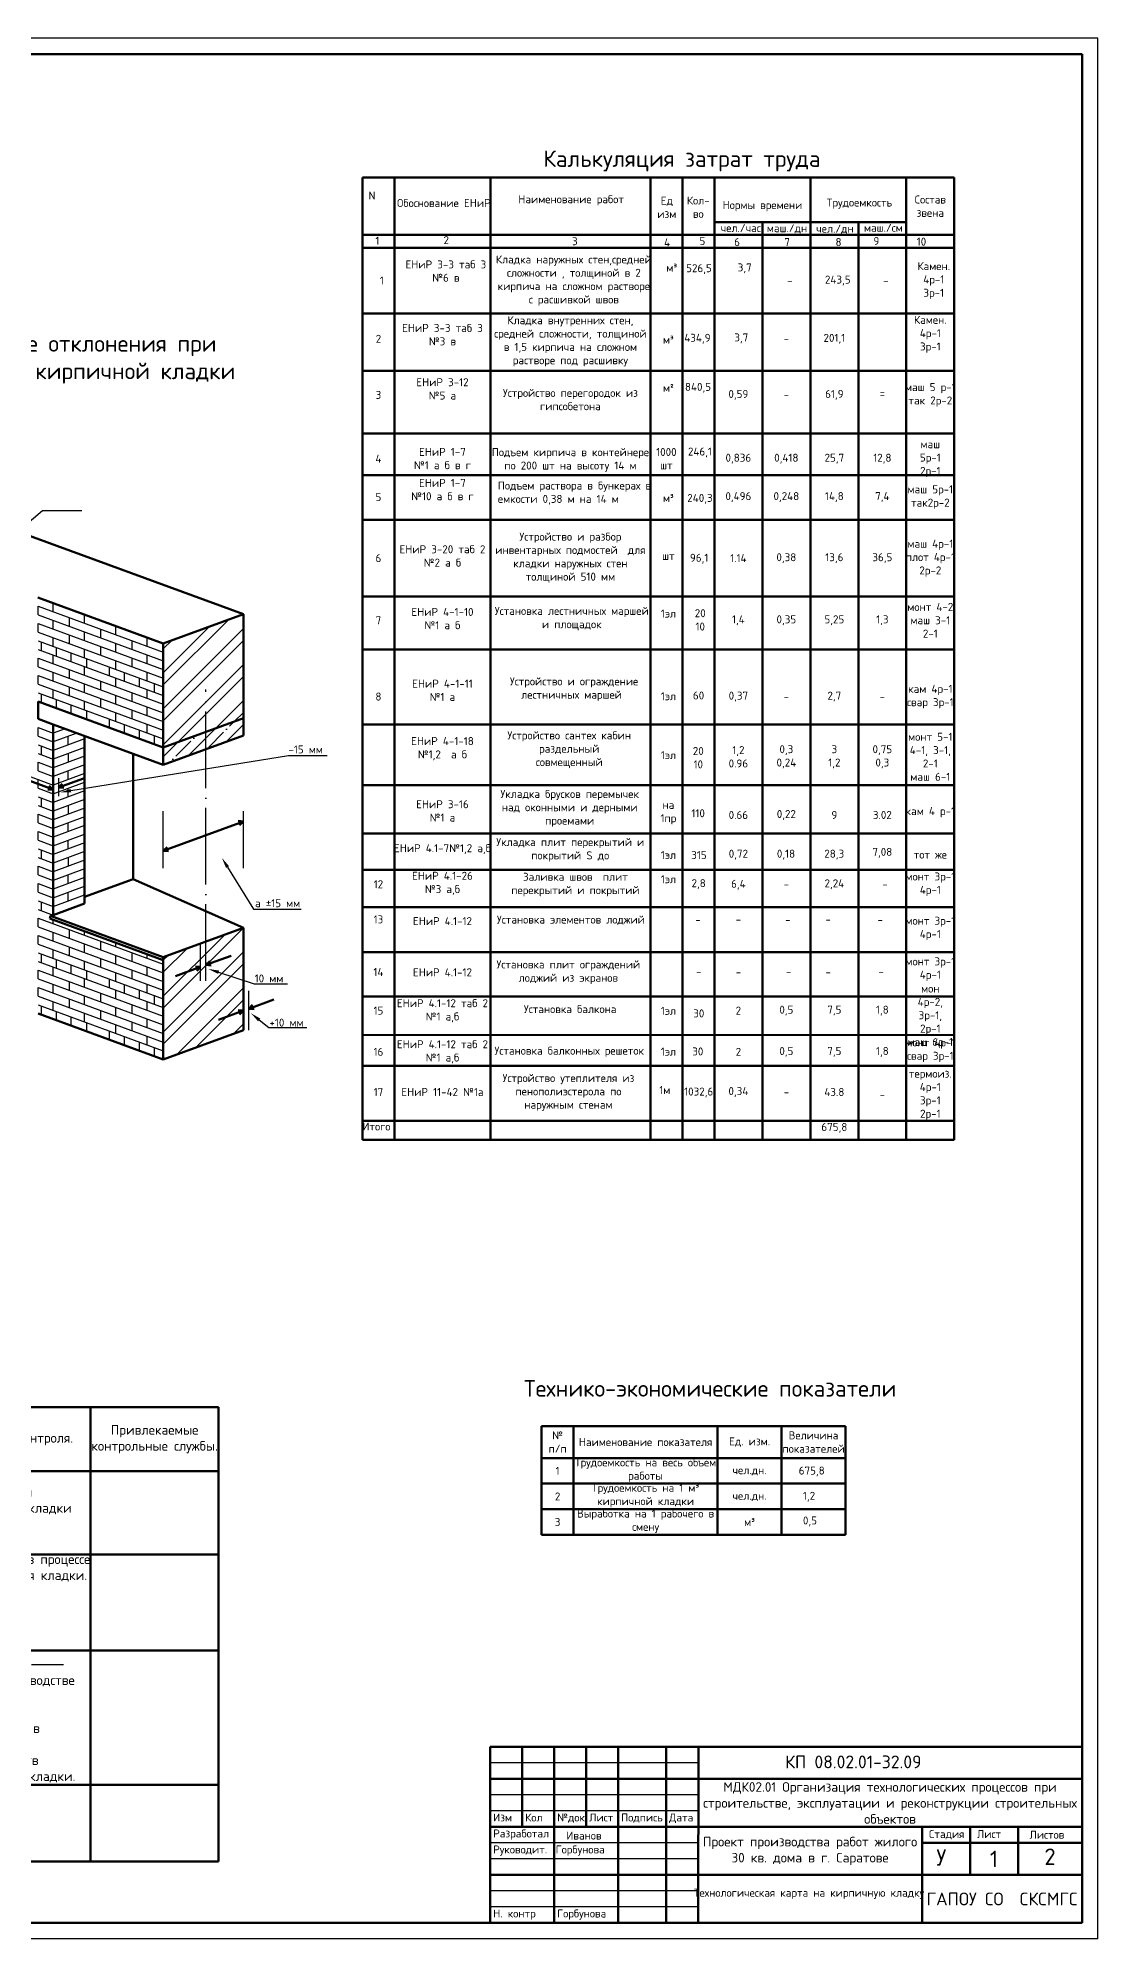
# Model space of a CAD drawing. Header units: millimetres. Extents: x 1612 to 3384, y 1003 to 1844.
# Drawn here: x 2121 to 2453, y 1162 to 1756 of the extents above; entities that cross this region are included whole.
import ezdxf
from ezdxf import colors
from ezdxf.entities.mleader import LeaderData, LeaderLine
from ezdxf.math import Vec2, Vec3

# ---------------------------------------------------------------- set-up
doc = ezdxf.new("R2010")
doc.units = ezdxf.units.MM
doc.linetypes.add('ACAD_ISO04W100', pattern=[30, 24, -3, 0, -3])
doc.styles.add('стиль3', font='isocpeur.ttf')

msp = doc.modelspace()

# ---------------------------------------------------------------- hatches: boundary and pattern name
h = msp.add_hatch()
h.set_pattern_fill('ANSI32', color=256, scale=0.8333, angle=360)
h.set_pattern_definition([(45, (-208.853, 614.168), (-5.612436, 5.612436), []), (45, (-205.112, 614.168), (-5.612436, 5.612436), [])])
h.paths.add_polyline_path([(2160.38, 1567.07), (2160.38, 1534.57), (2185.43, 1543.73), (2185.43, 1576.23)])
h.paths.add_polyline_path([(2185.43, 1478.16), (2160.38, 1469), (2160.38, 1437.08), (2185.43, 1446.23)])
h = msp.add_hatch()
h.set_pattern_fill('ANSI35', color=256, scale=0.8333, angle=360)
h.set_pattern_definition([(45, (-208.8533, 614.1677), (-3.741624, 3.741624), []), (45, (-205.1117, 614.1677), (-3.741624, 3.741624), [6.614319, -1.322864, 0, -1.322864])])
h.paths.add_polyline_path([(2160.38, 1534.57), (2160.38, 1529.16), (2185.43, 1538.31), (2185.43, 1543.73)])

# ---------------------------------------------------------------- linework, layer by layer
for p, q in [((2452.53, 1756.22), (1611.53, 1756.22)), ((2452.53, 1162.22), (2452.53, 1756.22)), ((2332.62, 1710.67), (2332.62, 1411.88)), ((2332.62, 1690.67), (2347.62, 1690.67)), ((2121.25, 1578.67), (2160.38, 1564.36)), ((2121.25, 1575.96), (2121.25, 1578.67)), ((2121.25, 1575.96), (2160.38, 1561.65)), ((2125.95, 1576.95), (2125.95, 1579.66)), ((2125.95, 1571.53), (2125.95, 1574.24)), ((2131.03, 1572.38), (2131.03, 1575.09)), ((2135.73, 1573.37), (2135.73, 1576.08)), ((2121.25, 1573.25), (2160.38, 1558.95)), ((2121.25, 1570.54), (2121.25, 1573.25)), ((2121.25, 1570.54), (2160.38, 1556.24)), ((2125.95, 1566.12), (2125.95, 1568.83)), ((2131.03, 1566.97), (2131.03, 1569.67)), ((2135.73, 1567.96), (2135.73, 1570.67)), ((2140.82, 1568.81), (2140.82, 1571.51)), ((2145.51, 1569.8), (2145.51, 1572.51)), ((2155.3, 1566.22), (2155.3, 1568.93)), ((2121.25, 1567.83), (2160.38, 1553.53)), ((2121.25, 1565.13), (2160.38, 1550.82)), ((2121.25, 1562.42), (2160.38, 1548.11)), ((2121.25, 1559.71), (2121.25, 1562.42)), ((2122.3, 1564.74), (2122.3, 1567.45)), ((2125.95, 1560.7), (2125.95, 1563.41)), ((2127.04, 1563.01), (2127.04, 1565.72)), ((2131.55, 1561.36), (2131.55, 1564.07)), ((2135.73, 1562.54), (2135.73, 1565.25)), ((2136.51, 1559.55), (2136.51, 1562.26)), ((2140.82, 1563.39), (2140.82, 1566.1)), ((2145.51, 1564.38), (2145.51, 1567.09)), ((2150.6, 1565.23), (2150.6, 1567.94)), ((2150.6, 1559.81), (2150.6, 1562.52)), ((2155.3, 1560.81), (2155.3, 1563.51)), ((2160.38, 1561.65), (2160.38, 1564.36)), ((2121.25, 1559.71), (2160.38, 1545.4)), ((2121.25, 1557), (2160.38, 1542.7)), ((2121.25, 1554.29), (2121.25, 1557)), ((2125.95, 1555.28), (2125.95, 1557.99)), ((2131.03, 1556.13), (2131.03, 1558.84)), ((2135.73, 1557.13), (2135.73, 1559.83)), ((2143.56, 1556.97), (2143.56, 1559.68)), ((2145.51, 1558.97), (2145.51, 1561.67)), ((2148.25, 1555.26), (2148.25, 1557.96)), ((2155.3, 1555.39), (2155.3, 1558.1)), ((2160.38, 1556.24), (2160.38, 1558.95)), ((2121.25, 1554.29), (2160.38, 1539.99)), ((2121.25, 1551.58), (2160.38, 1537.28)), ((2122.3, 1548.49), (2122.3, 1551.2)), ((2125.95, 1549.87), (2125.95, 1552.58)), ((2131.03, 1550.72), (2131.03, 1553.43)), ((2135.73, 1551.71), (2135.73, 1554.42)), ((2140.82, 1552.56), (2140.82, 1555.27)), ((2145.51, 1553.55), (2145.51, 1556.26)), ((2145.51, 1548.13), (2145.51, 1550.84)), ((2150.6, 1548.98), (2150.6, 1551.69)), ((2152.95, 1553.54), (2152.95, 1556.25)), ((2155.3, 1549.97), (2155.3, 1552.68)), ((2157.64, 1551.82), (2157.64, 1554.53)), ((2127.04, 1546.76), (2127.04, 1549.47)), ((2131.55, 1545.11), (2131.55, 1547.82)), ((2135.73, 1546.29), (2135.73, 1549)), ((2136.51, 1543.3), (2136.51, 1546.01)), ((2140.82, 1547.14), (2140.82, 1549.85)), ((2145.51, 1542.72), (2145.51, 1545.42)), ((2150.6, 1543.56), (2150.6, 1546.27)), ((2155.3, 1544.56), (2155.3, 1547.26)), ((2160.38, 1545.4), (2160.38, 1548.11)), ((2121.25, 1540.75), (2125.95, 1539.04)), ((2121.25, 1538.04), (2121.25, 1540.75)), ((2129.65, 1540.39), (2125.95, 1539.04)), ((2133.35, 1539.04), (2125.95, 1536.33)), ((2143.56, 1540.72), (2143.56, 1543.43)), ((2148.25, 1539.01), (2148.25, 1541.71)), ((2152.95, 1537.29), (2152.95, 1540)), ((2155.3, 1539.14), (2155.3, 1541.85)), ((2160.38, 1539.99), (2160.38, 1542.7)), ((2096.52, 1533.51), (2121.25, 1524.5)), ((2121.25, 1538.04), (2125.95, 1536.33)), ((2121.25, 1535.34), (2125.95, 1533.62)), ((2121.25, 1532.63), (2125.95, 1530.91)), ((2122.3, 1532.24), (2122.3, 1534.95)), ((2135.73, 1537.2), (2125.95, 1533.62)), ((2135.73, 1534.49), (2125.95, 1530.91)), ((2130.64, 1535.34), (2130.64, 1538.04)), ((2130.64, 1532.63), (2130.64, 1529.92)), ((2157.64, 1535.57), (2157.64, 1538.28)), ((2121.25, 1529.92), (2125.95, 1528.2)), ((2121.25, 1527.21), (2121.25, 1529.92)), ((2121.25, 1527.21), (2125.95, 1525.49)), ((2135.73, 1531.78), (2125.95, 1528.2)), ((2135.73, 1529.07), (2125.95, 1525.49)), ((2130.64, 1524.5), (2130.64, 1527.21)), ((2121.25, 1524.5), (2125.95, 1522.79)), ((2121.25, 1521.79), (2121.25, 1524.5)), ((2121.25, 1521.79), (2125.95, 1520.08)), ((2135.73, 1526.36), (2125.95, 1522.79)), ((2125.95, 1520.08), (2135.73, 1523.65)), ((2135.73, 1520.95), (2125.95, 1517.37)), ((2127.61, 1524.91), (2127.61, 1519.3)), ((2130.64, 1519.09), (2130.64, 1521.79)), ((2121.25, 1519.09), (2125.95, 1517.37)), ((2121.25, 1516.38), (2125.95, 1514.66)), ((2122.3, 1515.99), (2122.3, 1518.7)), ((2135.73, 1518.24), (2125.95, 1514.66)), ((2135.73, 1515.53), (2125.95, 1511.95)), ((2130.64, 1516.38), (2130.64, 1513.67)), ((2121.25, 1513.67), (2125.95, 1511.95)), ((2121.25, 1510.96), (2121.25, 1513.67)), ((2121.25, 1510.96), (2125.95, 1509.24)), ((2135.73, 1512.82), (2125.95, 1509.24)), ((2135.73, 1510.11), (2125.95, 1506.54)), ((2130.64, 1508.25), (2130.64, 1510.96)), ((2160.38, 1496.79), (2160.38, 1514.6)), ((2185.43, 1496.79), (2185.43, 1514.6)), ((2121.25, 1508.25), (2125.95, 1506.54)), ((2121.25, 1505.55), (2121.25, 1508.25)), ((2121.25, 1505.55), (2125.95, 1503.83)), ((2121.25, 1502.84), (2125.95, 1501.12)), ((2125.95, 1503.83), (2135.73, 1507.4)), ((2135.73, 1504.7), (2125.95, 1501.12)), ((2130.64, 1502.84), (2130.64, 1505.55)), ((2121.25, 1500.13), (2125.95, 1498.41)), ((2121.25, 1497.42), (2125.95, 1495.7)), ((2121.25, 1494.71), (2121.25, 1497.42)), ((2122.3, 1499.74), (2122.3, 1502.45)), ((2135.73, 1501.99), (2125.95, 1498.41)), ((2135.73, 1499.28), (2125.95, 1495.7)), ((2125.95, 1495.7), (2125.95, 1498.41)), ((2130.64, 1500.13), (2130.64, 1497.42)), ((2121.25, 1494.71), (2125.95, 1493)), ((2121.25, 1492), (2125.95, 1490.29)), ((2121.25, 1489.3), (2121.25, 1492)), ((2135.73, 1496.57), (2125.95, 1493)), ((2135.73, 1493.86), (2125.95, 1490.29)), ((2125.95, 1490.29), (2125.95, 1493)), ((2125.95, 1487.58), (2135.73, 1491.16)), ((2130.64, 1492), (2130.64, 1494.71)), ((2121.25, 1489.3), (2125.95, 1487.58)), ((2121.25, 1486.59), (2125.95, 1484.87)), ((2122.3, 1483.49), (2122.3, 1486.2)), ((2125.95, 1484.87), (2135.73, 1488.45)), ((2125.95, 1484.87), (2125.95, 1487.58)), ((2130.64, 1486.59), (2130.64, 1489.3)), ((2121.25, 1483.88), (2125.95, 1482.16)), ((2121.25, 1481.17), (2160.38, 1466.87)), ((2121.25, 1478.46), (2121.25, 1481.17)), ((2125.95, 1479.45), (2125.95, 1480.7)), ((2121.25, 1478.46), (2160.38, 1464.16)), ((2121.25, 1475.75), (2160.38, 1461.45)), ((2121.25, 1473.05), (2121.25, 1475.75)), ((2125.95, 1474.04), (2125.95, 1476.75)), ((2131.03, 1474.89), (2131.03, 1477.59)), ((2135.73, 1475.88), (2135.73, 1477.13)), ((2135.73, 1470.46), (2135.73, 1473.17)), ((2140.82, 1471.31), (2140.82, 1474.02)), ((2145.51, 1472.3), (2145.51, 1473.55)), ((2172.05, 1461.59), (2172.05, 1473.27)), ((2121.25, 1473.05), (2160.38, 1458.74)), ((2121.25, 1470.34), (2160.38, 1456.03)), ((2121.25, 1467.63), (2160.38, 1453.33)), ((2122.3, 1467.25), (2122.3, 1469.95)), ((2125.95, 1468.62), (2125.95, 1471.33)), ((2127.04, 1465.51), (2127.04, 1468.22)), ((2131.03, 1469.47), (2131.03, 1472.18)), ((2135.73, 1465.05), (2135.73, 1467.75)), ((2140.82, 1465.89), (2140.82, 1468.6)), ((2145.51, 1466.89), (2145.51, 1469.59)), ((2150.6, 1467.73), (2150.6, 1470.44)), ((2155.3, 1468.73), (2155.3, 1469.97)), ((2121.25, 1464.92), (2160.38, 1450.62)), ((2121.25, 1462.21), (2121.25, 1464.92)), ((2121.25, 1462.21), (2160.38, 1447.91)), ((2125.95, 1463.21), (2125.95, 1465.91)), ((2131.03, 1458.64), (2131.03, 1461.35)), ((2131.55, 1463.86), (2131.55, 1466.57)), ((2135.73, 1459.63), (2135.73, 1462.34)), ((2136.51, 1462.05), (2136.51, 1464.76)), ((2143.56, 1459.48), (2143.56, 1462.18)), ((2145.51, 1461.47), (2145.51, 1464.18)), ((2150.6, 1462.32), (2150.6, 1465.03)), ((2155.3, 1463.31), (2155.3, 1466.02)), ((2160.38, 1464.16), (2160.38, 1466.87)), ((2160.38, 1458.74), (2160.38, 1461.45)), ((2121.25, 1459.51), (2160.38, 1445.2)), ((2121.25, 1456.8), (2121.25, 1459.51)), ((2121.25, 1456.8), (2160.38, 1442.49)), ((2125.95, 1457.79), (2125.95, 1460.5)), ((2131.03, 1453.22), (2131.03, 1455.93)), ((2135.73, 1454.21), (2135.73, 1456.92)), ((2140.82, 1455.06), (2140.82, 1457.77)), ((2145.51, 1456.05), (2145.51, 1458.76)), ((2148.25, 1457.76), (2148.25, 1460.47)), ((2152.95, 1456.04), (2152.95, 1458.75)), ((2155.3, 1457.89), (2155.3, 1460.6)), ((2157.64, 1454.33), (2157.64, 1457.03)), ((2187.09, 1446.23), (2187.09, 1458.45)), ((2121.25, 1454.09), (2160.38, 1439.78)), ((2122.3, 1451), (2122.3, 1453.7)), ((2125.95, 1452.37), (2125.95, 1455.08)), ((2127.04, 1449.26), (2127.04, 1451.97)), ((2131.55, 1447.62), (2131.55, 1450.32)), ((2135.73, 1448.8), (2135.73, 1451.5)), ((2140.82, 1449.64), (2140.82, 1452.35)), ((2145.51, 1450.64), (2145.51, 1453.34)), ((2150.6, 1451.48), (2150.6, 1454.19)), ((2155.3, 1452.48), (2155.3, 1455.18)), ((2155.3, 1447.06), (2155.3, 1449.77)), ((2160.38, 1447.91), (2160.38, 1450.62)), ((2136.51, 1445.8), (2136.51, 1448.51)), ((2143.56, 1443.23), (2143.56, 1445.94)), ((2145.51, 1445.22), (2145.51, 1447.93)), ((2148.25, 1441.51), (2148.25, 1444.22)), ((2150.6, 1446.07), (2150.6, 1448.78)), ((2155.3, 1441.64), (2155.3, 1444.35)), ((2160.38, 1442.49), (2160.38, 1445.2)), ((2152.95, 1439.79), (2152.95, 1442.5)), ((2157.64, 1438.08), (2157.64, 1440.79)), ((2119.15, 1248.01), (2129.15, 1248.01)), ((2272.53, 1222.22), (2272.53, 1197.22)), ((2282.53, 1222.22), (2282.53, 1167.22)), ((2282.53, 1222.22), (2282.53, 1167.22)), ((2327.53, 1217.22), (2262.53, 1217.22)), ((2327.53, 1207.22), (2262.53, 1207.22)), ((2327.53, 1202.22), (2262.53, 1202.22)), ((2327.53, 1192.22), (2262.53, 1192.22)), ((2327.53, 1187.22), (2262.53, 1187.22)), ((2327.53, 1177.22), (2262.53, 1177.22)), ((2327.53, 1172.22), (2262.53, 1172.22)), ((2452.53, 1162.22), (1611.53, 1162.22))]:
    msp.add_line(p, q)
at = {"lineweight": 60}
for p, q in [((2447.53, 1751.22), (1631.53, 1751.22)), ((2447.53, 1167.22), (2447.53, 1751.22)), ((2222.62, 1712.67), (2407.62, 1712.67)), ((2222.62, 1712.67), (2222.62, 1411.88)), ((2232.62, 1712.67), (2232.62, 1411.88)), ((2262.62, 1712.67), (2262.62, 1411.88)), ((2312.62, 1712.67), (2312.62, 1411.88)), ((2322.62, 1712.67), (2322.62, 1411.88)), ((2332.62, 1712.67), (2332.62, 1411.88)), ((2362.62, 1712.67), (2362.62, 1411.88)), ((2392.62, 1712.67), (2392.62, 1411.88)), ((2407.62, 1712.67), (2407.62, 1411.88)), ((2222.62, 1694.67), (2407.62, 1694.67)), ((2332.62, 1698.67), (2347.62, 1698.67)), ((2347.62, 1698.67), (2347.62, 1411.88)), ((2347.62, 1698.67), (2362.62, 1698.67)), ((2362.62, 1698.67), (2377.62, 1698.67)), ((2377.62, 1698.67), (2377.62, 1411.88)), ((2377.62, 1698.67), (2392.62, 1698.67)), ((2222.62, 1690.67), (2407.62, 1690.67)), ((2222.62, 1670.14), (2407.62, 1670.14)), ((2222.62, 1652.27), (2407.62, 1652.27)), ((2028.82, 1633.44), (2185.43, 1576.23)), ((2222.62, 1632.67), (2407.62, 1632.67)), ((2222.62, 1619.67), (2407.62, 1619.67)), ((2222.62, 1605.67), (2407.62, 1605.67)), ((2121.17, 1581.37), (2160.38, 1567.07)), ((2222.62, 1581.67), (2407.62, 1581.67)), ((2160.38, 1567.07), (2185.43, 1576.23)), ((2185.43, 1576.23), (2185.43, 1538.31)), ((2160.38, 1567.07), (2160.38, 1529.16)), ((2222.62, 1565.18), (2407.62, 1565.18)), ((2121.25, 1543.46), (2121.25, 1548.88)), ((2121.25, 1548.88), (2160.38, 1534.57)), ((2121.25, 1543.46), (2125.95, 1541.74)), ((2125.95, 1482.16), (2125.95, 1541.74)), ((2125.95, 1541.74), (2160.38, 1529.16)), ((2185.43, 1543.73), (2160.38, 1534.57)), ((2222.62, 1541.67), (2407.62, 1541.67)), ((2135.73, 1488.45), (2135.73, 1538.17)), ((2150.99, 1493.4), (2150.99, 1532.59)), ((2160.38, 1529.16), (2185.43, 1538.31)), ((2096.52, 1532.18), (2125.95, 1521.42)), ((2125.95, 1521.42), (2124.28, 1521.3)), ((2125.95, 1521.42), (2124.75, 1522.58)), ((2127.61, 1522.03), (2135.44, 1524.89)), ((2127.61, 1522.03), (2128.81, 1523.19)), ((2127.61, 1522.03), (2129.27, 1521.91)), ((2222.62, 1522.78), (2407.62, 1522.78)), ((2160.38, 1502.26), (2185.43, 1511.45)), ((2185.43, 1511.45), (2183.76, 1511.57)), ((2185.43, 1511.45), (2184.23, 1510.28)), ((2160.38, 1502.26), (2161.58, 1503.42)), ((2222.62, 1507.61), (2407.62, 1507.61)), ((2160.38, 1502.26), (2162.04, 1502.14)), ((2150.99, 1493.4), (2135.73, 1487.82)), ((2150.99, 1493.4), (2185.43, 1478.16)), ((2222.62, 1496.25), (2407.62, 1496.25)), ((2135.73, 1485.74), (2125.95, 1482.16)), ((2135.73, 1488.45), (2135.73, 1485.74)), ((2135.73, 1485.74), (2135.73, 1487.82)), ((2125.16, 1481.88), (2124.88, 1481.09)), ((2124.88, 1481.09), (2160.38, 1468.12)), ((2125.16, 1481.88), (2125.95, 1482.16)), ((2125.16, 1481.88), (2160.38, 1469)), ((2222.62, 1484.67), (2407.62, 1484.67)), ((2160.38, 1469), (2185.43, 1478.16)), ((2185.43, 1446.23), (2185.43, 1478.16)), ((2160.38, 1469), (2160.38, 1437.08)), ((2173.72, 1466.57), (2181.54, 1469.43)), ((2173.72, 1466.57), (2174.91, 1467.73)), ((2222.62, 1470.57), (2407.62, 1470.57)), ((2164.22, 1463.1), (2172.05, 1465.96)), ((2172.05, 1465.96), (2170.39, 1466.08)), ((2172.05, 1465.96), (2170.86, 1464.79)), ((2173.72, 1466.57), (2175.38, 1466.45)), ((2187.09, 1452.91), (2194.92, 1455.77)), ((2222.62, 1456.67), (2407.62, 1456.67)), ((2121.25, 1451.38), (2160.38, 1437.08)), ((2177.6, 1449.44), (2185.43, 1452.3)), ((2185.43, 1452.3), (2183.76, 1452.42)), ((2185.43, 1452.3), (2184.23, 1451.14)), ((2187.09, 1452.91), (2188.29, 1454.07)), ((2187.09, 1452.91), (2188.76, 1452.79)), ((2160.38, 1437.08), (2185.43, 1446.23)), ((2222.62, 1444.67), (2407.62, 1444.7)), ((2222.62, 1435.05), (2407.62, 1435.05)), ((2222.62, 1417.88), (2407.62, 1417.88)), ((2222.62, 1411.88), (2407.62, 1411.88)), ((1666.09, 1328.39), (2177.66, 1328.39)), ((2137.66, 1328.39), (2137.66, 1186.39)), ((2177.66, 1328.39), (2177.66, 1186.39)), ((2278.62, 1322.5), (2373.62, 1322.5)), ((2278.62, 1322.5), (2278.62, 1288.5)), ((2278.62, 1322.5), (2278.62, 1307.5)), ((2288.62, 1322.5), (2288.62, 1288.5)), ((2333.62, 1322.5), (2333.62, 1288.5)), ((2353.62, 1322.5), (2353.62, 1288.5)), ((2373.62, 1322.5), (2373.62, 1288.5)), ((1666.09, 1308.39), (2177.66, 1308.39)), ((2278.62, 1312.5), (2373.62, 1312.5)), ((2278.62, 1304.5), (2373.62, 1304.5)), ((2278.62, 1296.5), (2373.62, 1296.5)), ((2278.62, 1288.5), (2373.62, 1288.5)), ((1706.09, 1282.39), (2177.66, 1282.39)), ((1706.09, 1252.39), (2177.66, 1252.39)), ((2447.53, 1222.22), (2262.53, 1222.22)), ((2262.53, 1222.22), (2262.53, 1167.22)), ((2272.53, 1222.22), (2272.53, 1197.22)), ((2282.53, 1222.22), (2282.53, 1167.22)), ((2292.53, 1222.22), (2292.53, 1197.22)), ((2302.53, 1222.22), (2302.53, 1167.22)), ((2317.53, 1222.22), (2317.53, 1167.22)), ((2327.53, 1167.36), (2327.66, 1222.21)), ((2447.53, 1212.22), (2262.53, 1212.22)), ((1706.09, 1210.39), (2177.66, 1210.39)), ((2447.53, 1197.22), (2262.53, 1197.22)), ((2397.53, 1167.22), (2397.53, 1197.22)), ((2412.53, 1182.22), (2412.53, 1197.22)), ((2427.53, 1182.22), (2427.53, 1197.22)), ((2447.53, 1192.22), (2397.53, 1192.22)), ((1666.09, 1186.39), (2177.66, 1186.39)), ((2447.53, 1182.22), (2262.53, 1182.22)), ((1631.53, 1167.22), (2447.53, 1167.22)), ((2447.53, 1167.22), (2327.53, 1167.22))]:
    msp.add_line(p, q, dxfattribs=at)
at = {"linetype": 'ACAD_ISO04W100'}
msp.add_line((2173.72, 1461.59), (2173.72, 1552.64), dxfattribs=at)

# ---------------------------------------------------------------- texts
at = {"style": 'стиль3'}
for s, width, gutter_width, heights, insert, char_height, attachment_point in [('Калькуляция затрат труда', 219.718, 25.78, [0], (2322.46, 1717.83), 5.1557, 5), ('м³', 20, 12.5, [0], (2319.32, 1684.45), 2.5, 5), ('Допустимые отклонения при выполнении кирпичной кладки', 114.7874, 12.5, [0], (2129.82, 1655.78), 5.1557, 5), ('м³', 20, 12.5, [0], (2318.25, 1661.96), 2.5, 5), ('м²', 20, 12.5, [0], (2318.25, 1646.92), 2.5, 5), ('м³', 20, 12.5, [0], (2318.25, 1612.47), 2.5, 5), ('шт', 20, 12.5, [0], (2318.25, 1594.38), 2.5, 5), ('1эл', 20, 12.5, [0], (2318.25, 1576.37), 2.5, 5), ('1эл', 20, 12.5, [0], (2318.25, 1550.54), 2.5, 5), ('-15 мм', 13.9133, 12.5, [0], (2199.47, 1535.17), 2.5, 1), ('1эл', 20, 12.5, [0], (2318.25, 1532.14), 2.5, 5), ('на\\P1пр', 20, 12.5, [0], (2318.25, 1514.17), 2.5, 5), ('1эл', 20, 12.5, [0], (2318.25, 1500.93), 2.5, 5), ('1эл', 20, 12.5, [0], (2318.25, 1493.36), 2.5, 5), ('а %%P15 мм', 16.8985, 12.5, [0], (2189.05, 1487.12), 2.5, 1), ('10 мм', 11.3886, 12.5, [0], (2188.93, 1463.61), 2.5, 1), ('+10 мм', 14.4444, 12.5, [0], (2193.55, 1449.8), 2.5, 1), ('1эл', 20, 12.5, [0], (2318.25, 1452.24), 2.5, 5), ('1эл', 20, 12.5, [0], (2318.25, 1439.49), 2.5, 5), ('1м', 20, 12.5, [0], (2317.11, 1427.5), 2.5, 5), ('Технико-экономические показатели', 114.7874, 12.5, [0], (2331.3, 1334.26), 5.1557, 5), ('Время контроля.', 41.57, 12.5, [0], (2116.88, 1318.39), 3, 5), ('Привлекаемые контрольные службы.', 40, 12.5, [0], (2157.66, 1318.39), 3, 5), ('№ п/п', 10, 12.5, [0], (2283.62, 1317.5), 2.5, 5), ('Наименование показателя', 45, 12.5, [0], (2311.12, 1317.5), 2.5, 5), ('Ед. изм.', 20, 12.5, [0], (2343.62, 1317.5), 2.5, 5), ('Величина показателей', 20, 12.5, [0], (2363.62, 1317.5), 2.5, 5), ('В процессе возведения каменной кладки', 39.0238, 12.5, [0], (2098.21, 1308.39), 3, 1), ('1', 10, 12.5, [0], (2283.62, 1308.5), 2.5, 5), ('Трудоемкость на весь объем работы', 45, 12.5, [0], (2311.12, 1308.71), 2.5, 5), ('чел.дн.', 20, 12.5, [0], (2343.62, 1308.5), 2.5, 5), ('2', 10, 12.5, [0], (2283.62, 1300.5), 2.5, 5), ('Трудоемкость на 1 м³ кирпичной кладки', 45, 12.5, [0], (2311.12, 1300.77), 2.5, 5), ('чел.дн.', 20, 12.5, [0], (2343.62, 1300.5), 2.5, 5), ('Выработка на 1 рабочего в смену', 45, 12.5, [0], (2311.12, 1292.74), 2.5, 5), ('3', 10, 12.5, [0], (2283.62, 1292.5), 2.5, 5), ('м³', 20, 12.5, [0], (2343.62, 1292.5), 2.5, 5), ('Постоянно в процессе выполнения кладки.', 40.2446, 12.5, [0], (2097.42, 1282.39), 3, 1), ('При производстве кладки в пустошовку постоянно, в процессе производств каменной кладки.', 39.1879, 12.5, [0], (2098.48, 1244.59), 3, 1), ('\\pi27.215;КП 08.02.01-32.09', 120, 12.5, [0], (2327.53, 1219.55), 4, 1), ('МДК02.01 Организация технологических процессов при строительстве, эксплуатации и реконструкции строительных объектов', 120, 12.5, [0], (2387.53, 1204.72), 3, 5), ('Изм', 7.1479, 12.5, [0], (2263.49, 1201.43), 2.5, 1), ('Кол', 7.1479, 12.5, [0], (2273.49, 1201.43), 2.5, 1), ('№док', 7.1479, 12.5, [0], (2283.49, 1201.43), 2.5, 1), ('Лист', 7.1479, 12.5, [0], (2293.49, 1201.43), 2.5, 1), ('Подпись', 7.1479, 12.5, [0], (2303.49, 1201.43), 2.5, 1), ('Дата', 7.1479, 12.5, [0], (2318.49, 1201.43), 2.5, 1), ('Разработал', 7.1479, 12.5, [0], (2263.49, 1196.43), 2.5, 1), ('Иванов', 20, 12.5, [3.51], (2291.85, 1194.53), 2.5, 5), ('Проект производства работ жилого 30 кв. дома в г. Саратове', 70, 12.5, [0], (2362.53, 1189.72), 3, 5), ('Стадия', 12.8184, 15, [0], (2399.71, 1196.26), 2.5, 1), ('Лист', 12.8184, 15, [0], (2414.71, 1196.26), 2.5, 1), ('Листов', 12.8184, 15, [0], (2431.13, 1196.05), 2.5, 1), ('Руководит.', 7.1479, 12.5, [0], (2263.49, 1191.43), 2.5, 1), ('Горбунова', 20.6066, 12.5, [0], (2283.02, 1191.43), 2.5, 1), ('У', 7.637, 15, [0], (2402.01, 1190.27), 5.16, 1), ('1', 15, 25.78, [0], (2420.03, 1187.22), 5.16, 5), ('2', 20, 25.78, [0], (2437.54, 1187.92), 5.16, 5), ('Технологическая карта на кирпичную кладку', 70, 12.5, [0], (2362.19, 1176.33), 2.5, 5), ('ГАПОУ СО  СКСМГС', 50, 12.5, [0], (2422.53, 1174.72), 4, 5), ('Н. контр', 18.7278, 12.5, [0], (2263.49, 1171.43), 2.5, 1), ('Горбунова', 18.2712, 12.5, [0], (2283.49, 1171.43), 2.5, 1)]:
    msp.add_mtext_dynamic_manual_height_columns(s, width=width, gutter_width=gutter_width, heights=heights, dxfattribs=dict(at, insert=insert, char_height=char_height, attachment_point=attachment_point))
at = {"lineweight": 60, "char_height": 2.5, "style": 'стиль3'}
for s, width, heights, insert, attachment_point in [('N', 10, [0], (2224.52, 1708.25), 1), ('Обоснование ЕНиР', 30, [0], (2248.07, 1704.66), 5), ('Наименование работ', 49.9585, [0], (2287.84, 1705.5), 5), ('Ед изм', 10.5326, [0], (2317.75, 1703.31), 5), ('Кол-\\Pво', 9.7879, [0], (2327.59, 1703.36), 5), ('Нормы времени ', 30.5341, [0], (2347.65, 1703.68), 5), ('Трудоемкость', 30.0145, [0], (2377.97, 1704.47), 5), ('Состав звена', 15, [0], (2400.12, 1703.67), 5), ('1', 10, [0], (2226.69, 1694.14), 1), ('2', 10, [0], (2247.96, 1694.31), 1), ('3', 10, [0], (2288.12, 1693.97), 1), ('4', 10, [0], (2316.9, 1693.58), 1), ('5', 10, [0], (2327.97, 1694.04), 1), ('чел./час', 15, [0], (2340.86, 1696.86), 5), ('6', 10, [0], (2338.81, 1693.71), 1), ('маш./дн', 15.0377, [0], (2355.32, 1696.59), 5), ('7', 10, [0], (2354.48, 1693.71), 1), ('чел./дн', 14.6462, [0], (2370.31, 1696.46), 5), ('8', 10, [0], (2370.48, 1693.71), 1), ('маш./см', 14.967, [0], (2385.44, 1696.92), 5), ('9', 10, [0], (2382.34, 1694.04), 1), ('10', 10, [0], (2395.87, 1693.84), 1), ('Кладка наружных стен,средней сложности , толщиной в 2 кирпича на сложном растворе с расшивкой швов', 50, [0], (2288.69, 1680.44), 5), ('1', 10, [0], (2228.69, 1680.44), 5), ('ЕНиР 3-3 таб 3\\P№6 в', 30, [0], (2248.69, 1683.39), 5), ('526,5', 10.1737, [0], (2327.8, 1684.01), 5), ('3,7', 15, [0], (2342.1, 1684.24), 5), ('243,5', 15, [0], (2371.19, 1680.44), 5), ('Камен.\\P4р-1\\P3р-1', 15, [0], (2401.19, 1680.44), 5), ('-', 15, [0], (2356.19, 1680.44), 5), ('-', 15, [0], (2386.19, 1680.44), 5), ('Кладка внутренних стен, средней сложности, толщиной в 1,5 кирпича на сложном растворе под расшивку', 50, [0], (2287.62, 1661.43), 5), ('Камен.\\P4р-1\\P3р-1', 15, [0], (2400.12, 1663.65), 5), ('2', 10, [0], (2227.62, 1662.23), 5), ('ЕНиР 3-3 таб 3\\P№3 в', 30, [0], (2247.62, 1663.53), 5), ('434,9', 9.6242, [0], (2327.32, 1662.25), 5), ('3,7', 15, [0], (2341.04, 1662.37), 5), ('201,1', 15, [0], (2370.12, 1662.23), 5), ('-', 15, [0], (2355.12, 1662.23), 5), ('3', 10, [0], (2227.62, 1644.71), 5), ('ЕНиР 3-12 \\P№5 а', 30, [0], (2247.62, 1646.58), 5), ('Устройство перегородок из гипсобетона ', 50, [0], (2287.62, 1643.24), 5), ('840,5', 9.6242, [0], (2327.5, 1646.93), 5), ('0,59', 15, [0], (2340.12, 1644.71), 5), ('61,9', 15, [0], (2370.12, 1644.71), 5), ('-', 15, [0], (2385.12, 1645.67), 5), ('маш 5 р-1\\Pтак 2р-2', 15, [0], (2400.12, 1644.71), 5), ('-', 15, [0], (2355.12, 1644.71), 5), ('-', 15, [0], (2385.12, 1644.71), 5), ('ЕНиР 1-7 \\P№1 а б в г', 30, [0], (2247.62, 1624.81), 5), ('Подъем кирпича в контейнере по 200 шт на высоту 14 м', 50, [0], (2287.62, 1624.38), 5), ('1000 шт', 10, [0], (2317.62, 1624.78), 5), ('246,1', 10.0765, [0], (2328.11, 1626.71), 5), ('маш\\P5р-1\\P2р-1', 15, [0], (2400.12, 1624.78), 5), ('4', 10, [0], (2227.62, 1624.78), 5), ('0,836', 15, [0], (2340.12, 1624.78), 5), ('0,418', 15, [0], (2355.12, 1624.78), 5), ('25,7', 15, [0], (2370.12, 1624.78), 5), ('12,8', 15, [0], (2385.12, 1624.78), 5), ('ЕНиР 1-7 \\P№10 а б в г', 30, [0], (2247.62, 1615.11), 5), ('Подъем раствора в бункерах в емкости 0,38 м на 14 м ', 50, [0], (2264.94, 1617.62), 1), ('маш 5р-1\\Pтак2р-2', 15, [0], (2400.12, 1612.78), 5), ('5', 10, [0], (2227.62, 1612.78), 5), ('240,3', 10.1614, [0], (2328.11, 1612.22), 5), ('0,496', 15, [0], (2340.12, 1612.78), 5), ('0,248', 15, [0], (2355.12, 1612.78), 5), ('14,8', 15, [0], (2370.12, 1612.78), 5), ('7,4', 15, [0], (2385.12, 1612.78), 5), ('Устройство и разбор инвентарных подмостей  для кладки наружных стен толщиной 510 мм', 50, [25.58], (2287.62, 1593.82), 5), ('маш 4р-1\\Pплот 4р-1\\P2р-2', 15, [0], (2400.12, 1593.69), 5), ('6', 10, [0], (2227.62, 1593.69), 5), ('ЕНиР 3-20 таб 2\\P№2 а б', 30, [0], (2247.62, 1594.38), 5), ('96,1', 9.9863, [0], (2327.85, 1593.52), 5), ('1.14', 15, [0], (2340.12, 1593.69), 5), ('0,38', 15, [0], (2355.12, 1593.69), 5), ('13,6', 15, [0], (2370.12, 1593.69), 5), ('36,5', 15, [0], (2385.12, 1593.69), 5), ('7', 10, [0], (2227.62, 1574.28), 5), ('ЕНиР 4-1-10\\P№1 а б', 30, [0], (2247.62, 1574.81), 5), ('Установка лестничных маршей и площадок', 50, [0], (2288.04, 1574.78), 5), ('20\\P10', 11.3878, [0], (2328.2, 1574.4), 5), ('1,4', 15, [0], (2340.12, 1574.28), 5), ('0,35', 15, [0], (2355.12, 1574.28), 5), ('5,25', 15, [0], (2370.12, 1574.28), 5), ('1,3', 15, [0], (2385.12, 1574.28), 5), ('монт 4-2\\Pмаш 3-1\\P2-1', 15, [0], (2400.12, 1574.28), 5), (' Устройство и ограждение лестничных маршей', 48.7437, [0], (2287.97, 1552.77), 5), ('8', 10, [0], (2227.62, 1550.43), 5), ('ЕНиР 4-1-11\\P№1 а ', 30, [0], (2247.62, 1552.4), 5), ('60', 9.6358, [0], (2327.68, 1550.78), 5), ('0,37', 15, [0], (2340.12, 1550.43), 5), ('2,7', 15, [0], (2370.12, 1550.43), 5), ('кам 4р-1\\Pсвар 3р-1', 15, [0], (2400.12, 1550.43), 5), ('-', 15, [0], (2355.12, 1550.43), 5), ('-', 15, [0], (2385.12, 1550.43), 5), ('Устройство сантех кабин\\Pраздельный\\Pсовмещенный', 48.4335, [0], (2287.25, 1533.81), 5), ('монт 5-1\\P4-1, 3-1, 2-1\\Pмаш 6-1', 15, [0], (2400.12, 1531.62), 5), ('ЕНиР 4-1-18\\P№1,2  а б', 30, [0], (2247.62, 1534.16), 5), ('20\\P10', 10.1614, [0], (2327.59, 1531.34), 5), ('1,2\\P0.96', 15, [0], (2340.12, 1531.62), 5), ('0,3\\P0,24', 15, [0], (2355.12, 1531.62), 5), ('3\\P1,2', 15, [0], (2370.12, 1531.62), 5), ('0,75\\P0,3', 15, [0], (2385.12, 1531.62), 5), ('Укладка брусков перемычек над оконными и дерными проемами', 49.4087, [0], (2287.4, 1515.5), 5), ('ЕНиР 3-16\\P№1 а', 30, [0], (2247.62, 1514.71), 5), ('110', 8.698, [0], (2327.55, 1513.98), 5), ('0,22', 15, [0], (2355.12, 1513.45), 5), ('3.02', 15, [0], (2385.12, 1513.45), 5), ('кам 4 р-1', 15, [0], (2400.12, 1514.31), 5), ('0.66', 15, [0], (2340.12, 1513.45), 5), ('9', 15, [0], (2370.12, 1513.45), 5), ('ЕНиР 4.1-7№1,2 а,б', 30, [0], (2247.62, 1502.77), 5), ('Укладка плит перекрытий и покрытий S до', 49.8962, [0], (2287.57, 1502.56), 5), ('7,08', 15, [0], (2385.12, 1501.62), 5), ('315', 9.4836, [0], (2327.79, 1500.92), 5), ('0,72', 15, [0], (2340.12, 1501.05), 5), ('0,18', 60, [0], (2355.01, 1501.05), 5), ('28,3', 15, [0], (2373.19, 1501.05), 6), ('тот же', 15, [0], (2400.12, 1501.05), 5), ('12', 10, [0], (2227.62, 1491.79), 5), ('ЕНиР 4.1-26\\P№3 а,б', 30, [0], (2247.62, 1492.06), 5), ('Заливка швов  плит перекрытий и покрытий', 49.976, [0], (2289.19, 1491.7), 5), ('2,8', 9.6592, [0], (2327.71, 1491.84), 5), ('6,4', 15, [0], (2340.12, 1491.64), 5), ('-', 15, [0], (2355.12, 1491.79), 5), ('2,24', 15, [0], (2370.12, 1491.79), 5), ('-', 15, [0], (2385.95, 1491.79), 5), ('монт 3р-1\\P4р-1', 15, [0], (2400.12, 1491.79), 5), ('13', 10, [0], (2227.62, 1480.83), 5), ('ЕНиР 4.1-12 ', 30, [0], (2247.62, 1480.27), 5), ('Установка элементов лоджий ', 51.2775, [0], (2287.76, 1480.55), 5), ('-', 10.0455, [0], (2327.5, 1480.72), 5), ('-', 15, [0], (2340.12, 1480.83), 5), ('-', 10.0455, [0], (2355.59, 1480.72), 5), ('-', 15, [0], (2368.22, 1480.83), 5), ('-', 10.0455, [0], (2384.48, 1480.72), 5), ('монт 3р-1\\P4р-1', 15, [0], (2400.12, 1477.98), 5), ('Установка плит ограждений лоджий из экранов', 50.2363, [0], (2286.97, 1464.31), 5), ('монт 3р-1\\P4р-1', 15, [0], (2400.12, 1465.26), 5), ('14', 10, [0], (2227.62, 1464.37), 5), ('ЕНиР 4.1-12 ', 30, [0], (2247.62, 1464.28), 5), ('-', 9.5296, [0], (2327.74, 1464.39), 5), ('-', 15, [0], (2340.12, 1464.37), 5), ('-', 9.5296, [0], (2355.84, 1464.39), 5), ('-', 15, [0], (2368.22, 1464.37), 5), ('-', 9.5296, [0], (2384.73, 1464.39), 5), ('ЕНиР 4.1-12 таб 2 №1 а,б', 30, [0], (2247.62, 1452.25), 5), ('мон 4р-2, 3р-1, 2р-1\\Pмаш 6р-1', 15, [0], (2400.12, 1450.52), 5), ('15', 10, [0], (2227.62, 1452.31), 5), ('Установка балкона', 49.1302, [0], (2287.54, 1452.79), 5), ('30', 10.9414, [0], (2327.75, 1451.44), 5), ('2', 15, [0], (2340.12, 1452.31), 5), ('0,5', 15, [0], (2355.12, 1452.31), 5), ('7,5', 15, [0], (2370.12, 1452.31), 5), ('1,8', 15, [0], (2385.12, 1452.31), 5), ('монт 4р-1\\Pсвар 3р-1', 15, [0], (2400.12, 1439.93), 5), ('16', 10, [0], (2227.62, 1439.43), 5), ('ЕНиР 4.1-12 таб 2 №1 а,б', 30, [0], (2247.62, 1439.43), 5), ('Установка балконных решеток', 50.2178, [0], (2287.25, 1439.45), 5), ('30', 9.7322, [0], (2327.44, 1439.55), 5), ('2', 15, [0], (2340.12, 1439.43), 5), ('0,5', 15, [0], (2355.12, 1439.4), 5), ('7,5', 15, [0], (2370.12, 1439.4), 5), ('1,8', 15, [0], (2385.12, 1439.4), 5), ('Устройство утеплителя из пенополиэстерола по наружным стенам', 49.3972, [0], (2287.01, 1426.74), 5), ('термоиз.\\P4р-1\\P3р-1\\P2р-1', 15, [0], (2400.12, 1426.02), 5), ('17', 10, [0], (2227.62, 1426.88), 5), ('ЕНиР 11-42 №1а', 30, [0], (2247.62, 1426.88), 5), ('1032,6', 10.5063, [0], (2327.72, 1426.72), 5), ('0,34', 15, [0], (2340.12, 1426.88), 5), ('-', 15, [0], (2355.12, 1426.88), 5), ('43.8', 15, [0], (2370.12, 1426.88), 5), ('-', 15, [0], (2385.12, 1426.02), 5), ('675,8', 15, [0], (2370.12, 1415.65), 5), ('675,8', 20, [0], (2358.98, 1309.83), 1), ('1,2', 20, [0], (2360.3, 1301.95), 1), ('0,5', 20, [0], (2360.3, 1294.24), 1)]:
    msp.add_mtext_dynamic_manual_height_columns(s, width=width, gutter_width=12.5, heights=heights, dxfattribs=dict(at, insert=insert, attachment_point=attachment_point))
at = {"lineweight": 60, "insert": (2222.62, 1417.35), "char_height": 2.5, "attachment_point": 1, "style": 'стиль3'}
msp.add_mtext('Итого', dxfattribs=at)

# ---------------------------------------------------------------- leaders
ml = msp.add_multileader_mtext('Standard')
ml.set_content('', color=256, style='стиль3')
ml.set_leader_properties()
ml.build(insert=Vec2(0, 0))
ml.multileader.update_dxf_attribs({"arrow_head_size": 3.33})
ctx = ml.context
ctx.base_point, ctx.char_height, ctx.arrow_head_size, ctx.landing_gap_size, ctx.plane_origin = Vec3(2134.89, 1608.63), 3.33, 3.33, 1.67, Vec3(2082.04, 1574.01)
notes = []
notes.append((ctx, [(0, (1, 1, 0), (2122.65, 1608.63), (1, 0), 12.23, [(0, [(2082.04, 1574.01)], 0, [])])]))
ctx.mtext.insert, ctx.mtext.flow_direction = Vec3(2136.56, 1610.3), 5
ml = msp.add_multileader_mtext('Standard')
ml.set_content('', color=256, style='стиль3')
ml.set_leader_properties()
ml.build(insert=Vec2(0, 0))
ml.multileader.update_dxf_attribs({"arrow_head_size": 3.33})
ctx = ml.context
ctx.base_point, ctx.char_height, ctx.arrow_head_size, ctx.landing_gap_size, ctx.plane_origin = Vec3(2211.61, 1532.02), 3.33, 3.33, 1.67, Vec3(2128.22, 1520.52)
notes.append((ctx, [(0, (1, 1, 0), (2199.52, 1532.02), (1, 0), 12.09, [(0, [(2128.22, 1520.52)], 0, [])])]))
ctx.mtext.insert, ctx.mtext.flow_direction = Vec3(2213.28, 1533.69), 5
ml = msp.add_multileader_mtext('Standard')
ml.set_content('', color=256, style='стиль3')
ml.set_leader_properties()
ml.build(insert=Vec2(0, 0))
ml.multileader.update_dxf_attribs({"arrow_head_size": 3.33})
ctx = ml.context
ctx.base_point, ctx.char_height, ctx.arrow_head_size, ctx.landing_gap_size, ctx.plane_origin = Vec3(2203.5, 1484.03), 3.33, 3.33, 1.67, Vec3(2178.7, 1500.01)
notes.append((ctx, [(0, (1, 1, 0), (2188.56, 1484.03), (1, 0), 14.94, [(0, [(2178.7, 1500.01)], 0, [])])]))
ctx.mtext.insert, ctx.mtext.flow_direction = Vec3(2205.17, 1485.69), 5
ml = msp.add_multileader_mtext('Standard')
ml.set_content('', color=256, style='стиль3')
ml.set_leader_properties()
ml.build(insert=Vec2(0, 0))
ml.multileader.update_dxf_attribs({"arrow_head_size": 3.33})
ctx = ml.context
ctx.base_point, ctx.char_height, ctx.arrow_head_size, ctx.landing_gap_size, ctx.plane_origin = Vec3(2199.19, 1460.7), 3.33, 3.33, 1.67, Vec3(2174.48, 1465.32)
notes.append((ctx, [(0, (1, 1, 0), (2188.82, 1460.7), (1, 0), 10.37, [(0, [(2174.48, 1465.32)], 0, [])])]))
ctx.mtext.insert, ctx.mtext.flow_direction = Vec3(2200.85, 1462.37), 5
ml = msp.add_multileader_mtext('Standard')
ml.set_content('', color=256, style='стиль3')
ml.set_leader_properties()
ml.build(insert=Vec2(0, 0))
ml.multileader.update_dxf_attribs({"arrow_head_size": 3.33})
ctx = ml.context
ctx.base_point, ctx.char_height, ctx.arrow_head_size, ctx.landing_gap_size, ctx.plane_origin = Vec3(2205.29, 1446.99), 3.33, 3.33, 1.67, Vec3(2187.76, 1451.49)
notes.append((ctx, [(0, (1, 1, 0), (2193.36, 1446.99), (1, 0), 11.92, [(0, [(2187.76, 1451.49)], 0, [])])]))
ctx.mtext.insert, ctx.mtext.flow_direction = Vec3(2206.95, 1448.65), 5
for ctx, leaders in notes:
    for number, flags, end, landing, length, lines in leaders:
        leader = LeaderData()
        leader.index, (leader.has_last_leader_line, leader.has_dogleg_vector, leader.attachment_direction) = number, flags
        leader.last_leader_point, leader.dogleg_vector, leader.dogleg_length = Vec3(end), Vec3(landing), length
        for number, points, colour, breaks in lines:
            line = LeaderLine()
            line.index, line.vertices, line.color, line.breaks = number, Vec3.list(points), colors.encode_raw_color(colour), breaks
            leader.lines.append(line)
        ctx.leaders.append(leader)

doc.saveas('drawing.dxf')
